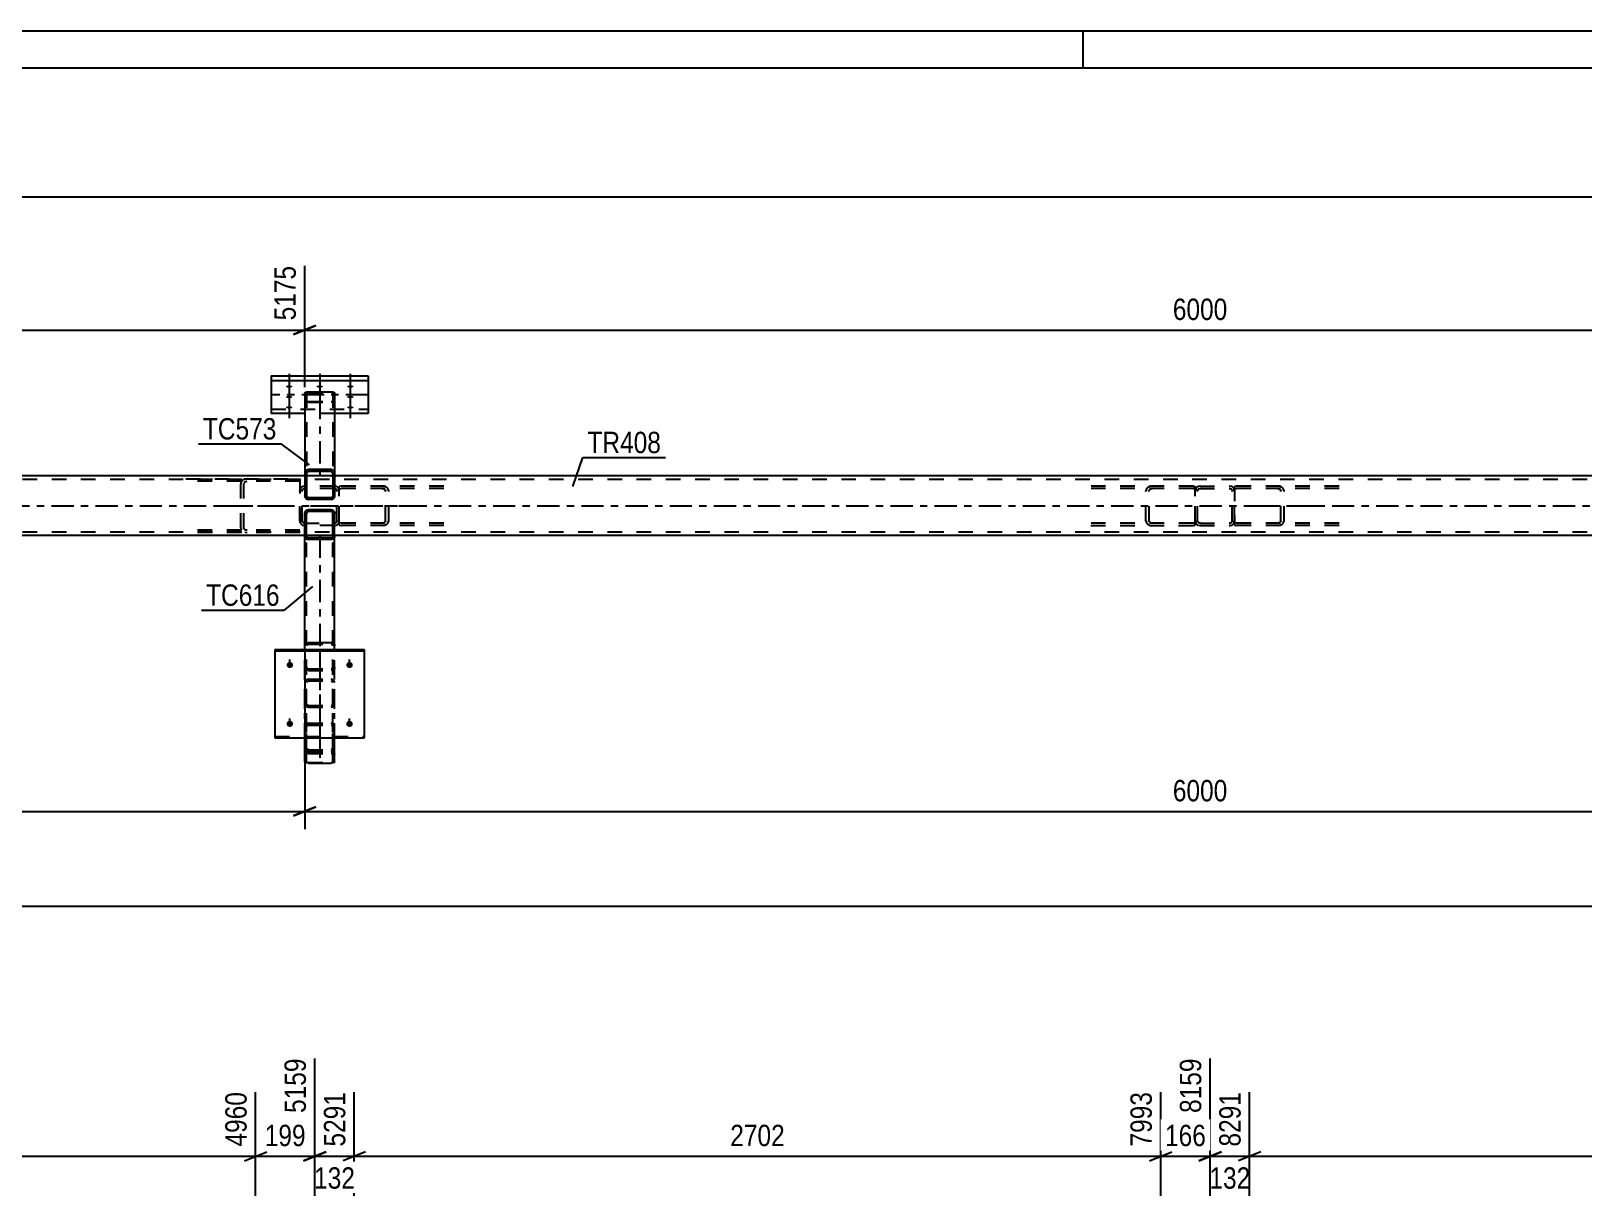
# Model space of a CAD drawing. Header units: millimetres. Extents: x 0 to 1189, y 0 to 841.
# Drawn here: x 208 to 416, y 686 to 841 of the extents above; entities that cross this region are included whole.
import ezdxf

# ---------------------------------------------------------------- set-up
doc = ezdxf.new("R2010")
doc.units = ezdxf.units.MM
doc.linetypes.add('DXK_LINE_DOT2', pattern=[3.9198, 1.9599, -1.9599])
doc.linetypes.add('DXK_LINE_DOT3', pattern=[5.9187, 2.979, -0.9799, 0.9799, -0.9799])
doc.styles.add('Arial Narrow', font='ARIALN.TTF', dxfattribs={"height": 0.2})

# ---------------------------------------------------------------- blocks, each defined once
blk = doc.blocks.new('Unknown-814467843-1163')
at = {"color": 5, "linetype": 'Continuous'}
for p, q in [((1189, 841), (0, 841)), ((349, 836), (349, 841)), ((1184, 836), (5, 836))]:
    blk.add_line(p, q, dxfattribs=at)
blk = doc.blocks.new('Part-814467843-4143 - 4141')
at = {"color": 2, "linetype": 'Continuous'}
for p, q in [((244.73, 776.52), (244.69, 776.33)), ((244.69, 773.29), (244.69, 776.33)), ((244.83, 776.67), (244.73, 776.52)), ((244.99, 776.78), (244.83, 776.67)), ((244.95, 776.42), (244.93, 776.33)), ((244.93, 773.29), (244.93, 776.33)), ((245, 776.5), (244.95, 776.42)), ((245.17, 776.81), (244.99, 776.78)), ((245.08, 776.55), (245, 776.5)), ((245.17, 776.57), (245.08, 776.55)), ((248.21, 776.81), (245.17, 776.81)), ((248.21, 776.57), (245.17, 776.57)), ((248.4, 776.78), (248.21, 776.81)), ((248.31, 776.55), (248.21, 776.57)), ((248.38, 776.5), (248.31, 776.55)), ((248.44, 776.42), (248.38, 776.5)), ((248.55, 776.67), (248.4, 776.78)), ((248.45, 776.33), (248.44, 776.42)), ((248.45, 773.29), (248.45, 776.33)), ((248.66, 776.52), (248.55, 776.67)), ((248.69, 776.33), (248.66, 776.52)), ((248.69, 773.29), (248.69, 776.33)), ((244.73, 773.11), (244.69, 773.29)), ((244.83, 772.95), (244.73, 773.11)), ((244.99, 772.85), (244.83, 772.95)), ((244.93, 773.29), (244.95, 773.2)), ((244.95, 773.2), (245, 773.12)), ((245.17, 772.81), (244.99, 772.85)), ((245, 773.12), (245.08, 773.07)), ((245.08, 773.07), (245.17, 773.05)), ((248.21, 773.05), (245.17, 773.05)), ((248.21, 772.81), (245.17, 772.81)), ((248.21, 773.05), (248.31, 773.07)), ((248.4, 772.85), (248.21, 772.81)), ((248.31, 773.07), (248.38, 773.12)), ((248.38, 773.12), (248.44, 773.2)), ((248.55, 772.95), (248.4, 772.85)), ((248.44, 773.2), (248.45, 773.29)), ((248.66, 773.11), (248.55, 772.95)), ((248.69, 773.29), (248.66, 773.11))]:
    blk.add_line(p, q, dxfattribs=at)
at = {"color": 7, "linetype": 'DXK_LINE_DOT2'}
for p, q in [((244.69, 776.33), (244.73, 776.52)), ((244.99, 776.78), (245.17, 776.81)), ((248.21, 776.81), (248.4, 776.78)), ((248.66, 776.52), (248.69, 776.33)), ((244.93, 773.35), (244.69, 773.35)), ((248.69, 773.35), (248.45, 773.35))]:
    blk.add_line(p, q, dxfattribs=at)
for centre, start, end in [((245.17, 776.33), 112.5, 157.5), ((248.21, 776.33), 22.5, 67.5)]:
    blk.add_arc(centre, 0.48, start, end, dxfattribs=at)
blk = doc.blocks.new('Part-814467843-4144 - 4141')
at = {"color": 2, "linetype": 'Continuous'}
for p, q in [((244.99, 782.17), (244.83, 782.06)), ((245.17, 782.2), (244.99, 782.17)), ((248.21, 782.2), (245.17, 782.2)), ((248.4, 782.17), (248.21, 782.2)), ((248.55, 782.06), (248.4, 782.17)), ((244.73, 781.91), (244.69, 781.72)), ((244.69, 781.72), (244.69, 778.68)), ((244.83, 782.06), (244.73, 781.91)), ((244.93, 781.72), (244.95, 781.82)), ((244.93, 781.72), (244.93, 778.68)), ((244.95, 781.82), (245, 781.89)), ((245, 781.89), (245.08, 781.95)), ((245.08, 781.95), (245.17, 781.96)), ((248.21, 781.96), (245.17, 781.96)), ((248.21, 781.96), (248.3, 781.95)), ((248.3, 781.95), (248.38, 781.89)), ((248.43, 781.82), (248.38, 781.89)), ((248.45, 781.72), (248.43, 781.82)), ((248.45, 781.72), (248.45, 778.68)), ((248.55, 782.06), (248.66, 781.91)), ((248.66, 781.91), (248.69, 781.72)), ((248.69, 781.72), (248.69, 778.68)), ((244.69, 778.68), (244.73, 778.5)), ((244.73, 778.5), (244.83, 778.34)), ((244.83, 778.34), (244.99, 778.24)), ((244.93, 778.68), (244.95, 778.59)), ((244.95, 778.59), (245, 778.51)), ((244.99, 778.24), (245.17, 778.2)), ((245.08, 778.46), (245, 778.51)), ((245.17, 778.44), (245.08, 778.46)), ((248.21, 778.44), (245.17, 778.44)), ((248.21, 778.2), (245.17, 778.2)), ((248.3, 778.46), (248.21, 778.44)), ((248.21, 778.2), (248.4, 778.24)), ((248.38, 778.51), (248.3, 778.46)), ((248.43, 778.59), (248.38, 778.51)), ((248.4, 778.24), (248.55, 778.34)), ((248.45, 778.68), (248.43, 778.59)), ((248.55, 778.34), (248.66, 778.5)), ((248.66, 778.5), (248.69, 778.68))]:
    blk.add_line(p, q, dxfattribs=at)
at = {"color": 7, "linetype": 'DXK_LINE_DOT2'}
for p, q in [((244.93, 781.35), (244.69, 781.35)), ((244.69, 781.35), (244.93, 781.35)), ((248.69, 781.35), (248.45, 781.35)), ((248.45, 781.35), (248.69, 781.35)), ((244.73, 778.5), (244.69, 778.68)), ((245.17, 778.2), (244.99, 778.24)), ((248.4, 778.24), (248.21, 778.2)), ((248.69, 778.68), (248.66, 778.5))]:
    blk.add_line(p, q, dxfattribs=at)
for centre, start, end in [((245.17, 778.68), 202.5, 247.5), ((248.21, 778.68), 292.5, 337.5)]:
    blk.add_arc(centre, 0.48, start, end, dxfattribs=at)
blk = doc.blocks.new('Part-814467843-4311 - 4141')
at = {"color": 7, "linetype": 'DXK_LINE_DOT2'}
for p, q in [((363.79, 779.99), (350.06, 779.99)), ((363.79, 779.67), (350.06, 779.67)), ((357.49, 779.59), (357.42, 779.35)), ((357.42, 775.35), (357.42, 779.35)), ((357.86, 779.35), (357.89, 779.47)), ((357.86, 775.35), (357.86, 779.35)), ((358.3, 779.99), (357.96, 779.94)), ((358.13, 779.64), (358.3, 779.67)), ((363.79, 779.99), (364.04, 779.95)), ((363.79, 779.67), (363.96, 779.64)), ((363.96, 779.64), (364.04, 779.6)), ((364.04, 774.74), (364.04, 779.95)), ((363.79, 775.03), (350.06, 775.03)), ((350.06, 774.71), (363.79, 774.71)), ((357.42, 775.35), (357.49, 775.1)), ((357.89, 775.22), (357.86, 775.35)), ((357.96, 774.76), (358.3, 774.71)), ((358.3, 775.03), (358.13, 775.05)), ((363.96, 775.05), (363.79, 775.03)), ((363.79, 774.71), (364.04, 774.74)), ((364.04, 775.09), (363.96, 775.05))]:
    blk.add_line(p, q, dxfattribs=at)
at = {"color": 7, "linetype": 'DXK_LINE_DOT3'}
blk.add_line((352.8, 777.35), (361.04, 777.35), dxfattribs=at)
at = {"color": 7, "linetype": 'DXK_LINE_DOT2'}
for centre, radius, start, end in [((358.16, 779.16), 0.802, 104.5547, 147.5896), ((358.23, 779.25), 0.401, 104.5547, 147.5896), ((358.16, 775.53), 0.802, 212.4104, 255.4453), ((358.23, 775.44), 0.401, 212.4104, 255.4453)]:
    blk.add_arc(centre, radius, start, end, dxfattribs=at)
blk = doc.blocks.new('Part-814467843-4189 - 4141')
at = {"color": 2, "linetype": 'Continuous'}
for p, q in [((244.69, 792.46), (244.73, 792.52)), ((244.73, 792.52), (244.83, 792.58)), ((244.83, 792.58), (244.99, 792.61)), ((244.99, 792.61), (245.17, 792.62)), ((245.17, 792.62), (248.21, 792.62)), ((248.21, 792.62), (248.4, 792.61)), ((248.4, 792.61), (248.55, 792.58)), ((248.55, 792.58), (248.66, 792.52)), ((248.66, 792.52), (248.69, 792.46)), ((244.69, 792.46), (244.69, 781.73)), ((248.69, 792.46), (248.69, 781.35)), ((248.21, 781.35), (244.93, 781.35)), ((248.45, 781.35), (248.21, 781.35)), ((248.69, 781.35), (248.69, 781.35))]:
    blk.add_line(p, q, dxfattribs=at)
at = {"color": 7, "linetype": 'DXK_LINE_DOT2'}
for p, q in [((245, 792.52), (244.95, 792.49)), ((245.08, 792.53), (245, 792.52)), ((245.17, 792.54), (245.08, 792.53)), ((245.17, 792.54), (248.21, 792.54)), ((248.31, 792.53), (248.21, 792.54)), ((248.38, 792.52), (248.31, 792.53)), ((248.44, 792.49), (248.38, 792.52)), ((244.73, 791.36), (244.69, 791.42)), ((244.83, 791.3), (244.73, 791.36)), ((244.99, 791.27), (244.83, 791.3)), ((244.95, 792.49), (244.93, 792.46)), ((244.93, 792.46), (244.93, 781.35)), ((244.93, 791.42), (244.95, 791.39)), ((244.95, 791.39), (245, 791.36)), ((245.17, 791.26), (244.99, 791.27)), ((245, 791.36), (245.08, 791.34)), ((245.08, 791.34), (245.17, 791.34)), ((245.17, 791.34), (248.21, 791.34)), ((245.17, 791.26), (248.21, 791.26)), ((248.21, 791.34), (248.31, 791.34)), ((248.4, 791.27), (248.21, 791.26)), ((248.31, 791.34), (248.38, 791.36)), ((248.38, 791.36), (248.44, 791.39)), ((248.55, 791.3), (248.4, 791.27)), ((248.45, 792.46), (248.44, 792.49)), ((248.44, 791.39), (248.45, 791.42)), ((248.45, 792.46), (248.45, 781.35)), ((248.66, 791.36), (248.55, 791.3)), ((248.69, 791.42), (248.66, 791.36)), ((244.69, 781.73), (244.69, 781.35)), ((244.93, 781.35), (244.69, 781.35)), ((248.21, 781.35), (248.4, 781.35)), ((248.44, 781.35), (248.45, 781.35)), ((248.69, 781.35), (248.45, 781.35)), ((248.69, 781.35), (248.69, 781.35))]:
    blk.add_line(p, q, dxfattribs=at)
at = {"color": 7, "linetype": 'DXK_LINE_DOT3'}
blk.add_line((246.69, 791.94), (246.69, 781.35), dxfattribs=at)
blk = doc.blocks.new('Part-814467843-4190 - 4141')
at = {"color": 2, "linetype": 'Continuous'}
for p, q in [((240.19, 794.76), (253.19, 794.76)), ((240.19, 794.76), (240.19, 789.72)), ((253.19, 794.76), (253.19, 789.72)), ((240.19, 794.16), (253.19, 794.16)), ((244.69, 789.72), (240.19, 789.72)), ((253.19, 789.72), (248.69, 789.72))]:
    blk.add_line(p, q, dxfattribs=at)
at = {"color": 7, "linetype": 'DXK_LINE_DOT3'}
blk.add_line((253.19, 792.24), (240.19, 792.24), dxfattribs=at)
at = {"color": 7, "linetype": 'DXK_LINE_DOT2'}
for p, q in [((240.19, 790.32), (253.19, 790.32)), ((248.69, 789.72), (244.69, 789.72))]:
    blk.add_line(p, q, dxfattribs=at)
blk = doc.blocks.new('Part-814467843-4191 - 4141')
at = {"color": 7, "linetype": 'DXK_LINE_DOT2'}
for p, q in [((249.58, 779.99), (249.32, 779.95)), ((249.32, 774.74), (249.32, 779.95)), ((249.32, 779.6), (249.41, 779.64)), ((249.41, 779.64), (249.58, 779.67)), ((263.31, 779.99), (249.58, 779.99)), ((263.31, 779.67), (249.58, 779.67)), ((255.41, 779.94), (255.07, 779.99)), ((255.07, 779.67), (255.24, 779.64)), ((255.48, 779.47), (255.51, 779.35)), ((255.51, 775.35), (255.51, 779.35)), ((255.95, 779.35), (255.88, 779.59)), ((255.95, 775.35), (255.95, 779.35)), ((249.41, 775.05), (249.32, 775.09)), ((249.32, 774.74), (249.58, 774.71)), ((249.58, 775.03), (249.41, 775.05)), ((263.31, 775.03), (249.58, 775.03)), ((263.31, 774.71), (249.58, 774.71)), ((255.24, 775.05), (255.07, 775.03)), ((255.07, 774.71), (255.41, 774.76)), ((255.51, 775.35), (255.48, 775.22)), ((255.88, 775.1), (255.95, 775.35))]:
    blk.add_line(p, q, dxfattribs=at)
at = {"color": 7, "linetype": 'DXK_LINE_DOT3'}
blk.add_line((245.48, 777.35), (260.57, 777.35), dxfattribs=at)
at = {"color": 7, "linetype": 'DXK_LINE_DOT2'}
for centre, radius, start, end in [((255.14, 779.25), 0.401, 32.4104, 75.4453), ((255.21, 779.16), 0.802, 32.4104, 75.4453), ((255.14, 775.44), 0.401, 284.5547, 327.5896), ((255.21, 775.53), 0.802, 284.5547, 327.5896)]:
    blk.add_arc(centre, radius, start, end, dxfattribs=at)
blk = doc.blocks.new('Bolt-814467843-4362 - 4141')
at = {"linetype": 'Continuous'}
for points in [[(250.69, 756.42), (250.79, 756.41), (250.87, 756.38), (250.95, 756.34), (251.02, 756.28), (251.08, 756.21), (251.11, 756.13), (251.13, 756.05), (251.13, 755.96), (251.11, 755.88), (251.08, 755.8), (251.02, 755.73), (250.95, 755.67), (250.87, 755.63), (250.79, 755.6), (250.69, 755.59), (250.6, 755.6), (250.52, 755.63), (250.44, 755.67), (250.37, 755.73), (250.31, 755.8), (250.28, 755.88), (250.26, 755.96), (250.26, 756.05), (250.28, 756.13), (250.31, 756.21), (250.37, 756.28), (250.44, 756.34), (250.52, 756.38), (250.6, 756.41)], [(250.69, 748.53), (250.79, 748.52), (250.87, 748.49), (250.95, 748.45), (251.02, 748.39), (251.08, 748.32), (251.11, 748.24), (251.13, 748.16), (251.13, 748.07), (251.11, 747.99), (251.08, 747.91), (251.02, 747.84), (250.95, 747.78), (250.87, 747.74), (250.79, 747.71), (250.69, 747.7), (250.6, 747.71), (250.52, 747.74), (250.44, 747.78), (250.37, 747.84), (250.31, 747.91), (250.28, 747.99), (250.26, 748.07), (250.26, 748.16), (250.28, 748.24), (250.31, 748.32), (250.37, 748.39), (250.44, 748.45), (250.52, 748.49), (250.6, 748.52)]]:
    blk.add_hatch(color=1, dxfattribs=at).paths.add_polyline_path(points)
at = {"color": 1, "linetype": 'Continuous'}
for p, q in [((250.69, 755.66), (250.69, 756.73)), ((250.69, 747.77), (250.69, 748.84))]:
    blk.add_line(p, q, dxfattribs=at)
blk = doc.blocks.new('Bolt-814467843-4256 - 4141')
at = {"linetype": 'Continuous'}
for points in [[(242.59, 793.49), (242.69, 793.49), (242.77, 793.48), (242.85, 793.46), (242.92, 793.44), (242.97, 793.42), (243.01, 793.39), (243.03, 793.36), (243.03, 793.33), (243.01, 793.29), (242.97, 793.27), (242.92, 793.24), (242.85, 793.22), (242.77, 793.2), (242.69, 793.19), (242.59, 793.19), (242.5, 793.19), (242.41, 793.2), (242.34, 793.22), (242.27, 793.24), (242.21, 793.27), (242.18, 793.29), (242.16, 793.33), (242.16, 793.36), (242.18, 793.39), (242.21, 793.42), (242.27, 793.44), (242.34, 793.46), (242.41, 793.48), (242.5, 793.49)], [(246.69, 793.49), (246.79, 793.49), (246.87, 793.48), (246.95, 793.46), (247.02, 793.44), (247.07, 793.42), (247.11, 793.39), (247.13, 793.36), (247.13, 793.33), (247.11, 793.29), (247.07, 793.27), (247.02, 793.24), (246.95, 793.22), (246.87, 793.2), (246.79, 793.19), (246.69, 793.19), (246.6, 793.19), (246.51, 793.2), (246.44, 793.22), (246.37, 793.24), (246.31, 793.27), (246.28, 793.29), (246.26, 793.33), (246.26, 793.36), (246.28, 793.39), (246.31, 793.42), (246.37, 793.44), (246.44, 793.46), (246.51, 793.48), (246.6, 793.49)], [(250.79, 793.49), (250.89, 793.49), (250.97, 793.48), (251.05, 793.46), (251.12, 793.44), (251.17, 793.42), (251.21, 793.39), (251.23, 793.36), (251.23, 793.33), (251.21, 793.29), (251.17, 793.27), (251.12, 793.24), (251.05, 793.22), (250.97, 793.2), (250.89, 793.19), (250.79, 793.19), (250.7, 793.19), (250.61, 793.2), (250.54, 793.22), (250.47, 793.24), (250.41, 793.27), (250.38, 793.29), (250.36, 793.33), (250.36, 793.36), (250.38, 793.39), (250.41, 793.42), (250.47, 793.44), (250.54, 793.46), (250.61, 793.48), (250.7, 793.49)], [(242.59, 792.09), (242.69, 792.09), (242.77, 792.08), (242.85, 792.06), (242.92, 792.04), (242.97, 792.01), (243.01, 791.99), (243.03, 791.95), (243.03, 791.92), (243.01, 791.89), (242.97, 791.86), (242.92, 791.84), (242.85, 791.82), (242.77, 791.8), (242.69, 791.79), (242.59, 791.79), (242.5, 791.79), (242.41, 791.8), (242.34, 791.82), (242.27, 791.84), (242.21, 791.86), (242.18, 791.89), (242.16, 791.92), (242.16, 791.95), (242.18, 791.99), (242.21, 792.01), (242.27, 792.04), (242.34, 792.06), (242.41, 792.08), (242.5, 792.09)], [(242.59, 790.69), (242.69, 790.68), (242.77, 790.67), (242.85, 790.66), (242.92, 790.64), (242.97, 790.61), (243.01, 790.58), (243.03, 790.55), (243.03, 790.52), (243.01, 790.49), (242.97, 790.46), (242.92, 790.44), (242.85, 790.42), (242.77, 790.4), (242.69, 790.39), (242.59, 790.39), (242.5, 790.39), (242.41, 790.4), (242.34, 790.42), (242.27, 790.44), (242.21, 790.46), (242.18, 790.49), (242.16, 790.52), (242.16, 790.55), (242.18, 790.58), (242.21, 790.61), (242.27, 790.64), (242.34, 790.66), (242.41, 790.67), (242.5, 790.68)], [(250.79, 792.09), (250.89, 792.09), (250.97, 792.08), (251.05, 792.06), (251.12, 792.04), (251.17, 792.01), (251.21, 791.99), (251.23, 791.95), (251.23, 791.92), (251.21, 791.89), (251.17, 791.86), (251.12, 791.84), (251.05, 791.82), (250.97, 791.8), (250.89, 791.79), (250.79, 791.79), (250.7, 791.79), (250.61, 791.8), (250.54, 791.82), (250.47, 791.84), (250.41, 791.86), (250.38, 791.89), (250.36, 791.92), (250.36, 791.95), (250.38, 791.99), (250.41, 792.01), (250.47, 792.04), (250.54, 792.06), (250.61, 792.08), (250.7, 792.09)], [(250.79, 790.69), (250.89, 790.68), (250.97, 790.67), (251.05, 790.66), (251.12, 790.64), (251.17, 790.61), (251.21, 790.58), (251.23, 790.55), (251.23, 790.52), (251.21, 790.49), (251.17, 790.46), (251.12, 790.44), (251.05, 790.42), (250.97, 790.4), (250.89, 790.39), (250.79, 790.39), (250.7, 790.39), (250.61, 790.4), (250.54, 790.42), (250.47, 790.44), (250.41, 790.46), (250.38, 790.49), (250.36, 790.52), (250.36, 790.55), (250.38, 790.58), (250.41, 790.61), (250.47, 790.64), (250.54, 790.66), (250.61, 790.67), (250.7, 790.68)]]:
    blk.add_hatch(color=1, dxfattribs=at).paths.add_polyline_path(points)
at = {"color": 1, "linetype": 'Continuous'}
for p, q in [((242.59, 795.03), (242.59, 791.91)), ((246.69, 795.03), (246.69, 791.91)), ((250.79, 795.03), (250.79, 791.91)), ((242.59, 793.63), (242.59, 790.51)), ((250.79, 793.63), (250.79, 790.51)), ((242.59, 792.23), (242.59, 789.11)), ((250.79, 792.23), (250.79, 789.11))]:
    blk.add_line(p, q, dxfattribs=at)
at = {"color": 1, "linetype": 'DXK_LINE_DOT2'}
blk.add_line((246.69, 792.23), (246.69, 789.11), dxfattribs=at)
blk = doc.blocks.new('Part-814467843-4304 - 4141')
at = {"color": 7, "linetype": 'DXK_LINE_DOT2'}
for p, q in [((244.93, 773.35), (244.69, 773.35)), ((244.69, 773.29), (244.69, 773.35)), ((244.93, 743.02), (244.93, 773.35)), ((244.93, 773.35), (244.93, 773.35)), ((244.93, 773.35), (244.93, 773.35)), ((248.38, 773.35), (248.4, 773.35)), ((248.69, 773.35), (248.4, 773.35)), ((248.4, 773.35), (248.44, 773.35)), ((248.44, 773.35), (248.45, 773.35)), ((248.45, 743.02), (248.45, 773.35)), ((248.69, 773.29), (248.69, 773.35)), ((244.69, 746.23), (244.69, 758.57)), ((248.69, 746.23), (248.69, 758.57)), ((244.69, 744.06), (244.73, 744.13)), ((244.73, 744.13), (244.83, 744.18)), ((244.83, 744.18), (244.99, 744.22)), ((244.95, 744.1), (244.93, 744.06)), ((244.93, 743.02), (244.95, 742.99)), ((245, 744.12), (244.95, 744.1)), ((244.95, 742.99), (245, 742.97)), ((244.99, 744.22), (245.17, 744.23)), ((245.08, 744.14), (245, 744.12)), ((245, 742.97), (245.08, 742.95)), ((245.17, 744.15), (245.08, 744.14)), ((245.08, 742.95), (245.17, 742.94)), ((245.17, 744.23), (248.21, 744.23)), ((245.17, 744.15), (248.21, 744.15)), ((245.17, 742.94), (248.21, 742.94)), ((248.21, 744.23), (248.4, 744.22)), ((248.31, 744.14), (248.21, 744.15)), ((248.21, 742.94), (248.31, 742.95)), ((248.38, 744.12), (248.31, 744.14)), ((248.31, 742.95), (248.38, 742.97)), ((248.38, 744.12), (248.4, 744.11)), ((248.38, 742.97), (248.44, 742.99)), ((248.4, 744.22), (248.55, 744.18)), ((248.4, 744.11), (248.44, 744.1)), ((248.45, 744.06), (248.44, 744.1)), ((248.44, 742.99), (248.45, 743.02)), ((248.55, 744.18), (248.66, 744.13)), ((248.66, 744.13), (248.69, 744.06))]:
    blk.add_line(p, q, dxfattribs=at)
at = {"color": 2, "linetype": 'Continuous'}
for p, q in [((244.69, 758.57), (244.69, 773.29)), ((248.45, 773.35), (244.93, 773.35)), ((248.69, 758.57), (248.69, 773.29)), ((244.69, 743.02), (244.69, 746.23)), ((248.69, 743.02), (248.69, 746.23)), ((244.73, 742.96), (244.69, 743.02)), ((244.83, 742.91), (244.73, 742.96)), ((244.99, 742.87), (244.83, 742.91)), ((245.17, 742.86), (244.99, 742.87)), ((245.17, 742.86), (248.21, 742.86)), ((248.4, 742.87), (248.21, 742.86)), ((248.55, 742.91), (248.4, 742.87)), ((248.66, 742.96), (248.55, 742.91)), ((248.69, 743.02), (248.66, 742.96))]:
    blk.add_line(p, q, dxfattribs=at)
at = {"color": 7, "linetype": 'DXK_LINE_DOT3'}
blk.add_line((246.69, 773.35), (246.69, 743.54), dxfattribs=at)
blk = doc.blocks.new('Part-814467843-4313 - 4141')
at = {"color": 7, "linetype": 'DXK_LINE_DOT2'}
for p, q in [((228.74, 780.95), (244.04, 780.95)), ((244.04, 780.63), (228.74, 780.63)), ((236.12, 780.39), (236.1, 780.31)), ((236.1, 774.39), (236.1, 780.31)), ((236.17, 780.55), (236.12, 780.39)), ((236.54, 780.31), (236.56, 780.39)), ((236.54, 774.39), (236.54, 780.31)), ((236.56, 780.39), (236.57, 780.43)), ((236.98, 780.95), (236.64, 780.9)), ((236.81, 780.6), (236.98, 780.63)), ((244.04, 780.95), (244.04, 773.75)), ((244.04, 774.07), (228.74, 774.07)), ((236.1, 774.39), (236.17, 774.14)), ((236.57, 774.26), (236.54, 774.39)), ((236.64, 773.8), (236.98, 773.75)), ((236.98, 774.07), (236.81, 774.09)), ((244.04, 773.75), (228.74, 773.75))]:
    blk.add_line(p, q, dxfattribs=at)
at = {"color": 7, "linetype": 'DXK_LINE_DOT3'}
blk.add_line((232.8, 777.35), (241.04, 777.35), dxfattribs=at)
at = {"color": 7, "linetype": 'DXK_LINE_DOT2'}
for centre, radius, start, end in [((236.84, 780.12), 0.802, 104.5547, 147.5895), ((236.91, 780.21), 0.401, 104.5547, 147.5895), ((236.91, 774.48), 0.401, 212.4105, 255.4453)]:
    blk.add_arc(centre, radius, start, end, dxfattribs=at)
blk = doc.blocks.new('Part-814467843-4329 - 4141')
at = {"color": 7, "linetype": 'DXK_LINE_DOT2'}
for p, q in [((369.58, 779.99), (369.32, 779.95)), ((369.32, 779.95), (369.32, 774.74)), ((369.32, 779.6), (369.41, 779.64)), ((369.41, 779.64), (369.58, 779.67)), ((383.31, 779.99), (369.58, 779.99)), ((383.31, 779.67), (369.58, 779.67)), ((375.41, 779.94), (375.07, 779.99)), ((375.07, 779.67), (375.24, 779.64)), ((375.48, 779.47), (375.51, 779.35)), ((375.51, 775.35), (375.51, 779.35)), ((375.95, 779.35), (375.88, 779.59)), ((375.95, 775.35), (375.95, 779.35)), ((369.41, 775.05), (369.32, 775.09)), ((369.32, 774.74), (369.58, 774.71)), ((369.58, 775.03), (369.41, 775.05)), ((383.31, 775.03), (369.58, 775.03)), ((383.31, 774.71), (369.58, 774.71)), ((375.24, 775.05), (375.07, 775.03)), ((375.07, 774.71), (375.41, 774.76)), ((375.51, 775.35), (375.48, 775.22)), ((375.88, 775.1), (375.95, 775.35))]:
    blk.add_line(p, q, dxfattribs=at)
at = {"color": 7, "linetype": 'DXK_LINE_DOT3'}
blk.add_line((372.33, 777.35), (380.57, 777.35), dxfattribs=at)
at = {"color": 7, "linetype": 'DXK_LINE_DOT2'}
for centre, radius, start, end in [((375.14, 779.25), 0.401, 32.4104, 75.4453), ((375.21, 779.16), 0.802, 32.4104, 75.4453), ((375.14, 775.44), 0.401, 284.5547, 327.5896), ((375.21, 775.53), 0.802, 284.5547, 327.5896)]:
    blk.add_arc(centre, radius, start, end, dxfattribs=at)
blk = doc.blocks.new('Part-814467843-4334 - 4141')
at = {"color": 2, "linetype": 'Continuous'}
for p, q in [((252.69, 758.05), (240.69, 758.05)), ((240.69, 758.05), (240.69, 746.23)), ((240.69, 757.89), (252.69, 757.89)), ((252.69, 746.23), (252.69, 758.05)), ((240.69, 746.23), (252.69, 746.23))]:
    blk.add_line(p, q, dxfattribs=at)
at = {"color": 7, "linetype": 'DXK_LINE_DOT3'}
blk.add_line((246.69, 757.97), (246.69, 746.32), dxfattribs=at)
at = {"color": 7, "linetype": 'DXK_LINE_DOT2'}
blk.add_line((240.69, 746.4), (252.69, 746.4), dxfattribs=at)
blk = doc.blocks.new('Part-814467843-4340 - 4141')
at = {"color": 2, "linetype": 'Continuous'}
for p, q in [((244.69, 781.35), (116.04, 781.35)), ((484.69, 781.35), (248.69, 781.35)), ((244.69, 773.35), (116.04, 773.35)), ((484.69, 773.35), (248.69, 773.35))]:
    blk.add_line(p, q, dxfattribs=at)
at = {"color": 7, "linetype": 'DXK_LINE_DOT2'}
for p, q in [((1094.69, 780.87), (116.04, 780.87)), ((248.69, 781.35), (244.69, 781.35)), ((1094.69, 773.83), (116.04, 773.83)), ((248.69, 773.35), (244.69, 773.35))]:
    blk.add_line(p, q, dxfattribs=at)
at = {"color": 7, "linetype": 'DXK_LINE_DOT3'}
blk.add_line((116.04, 777.35), (1094.69, 777.35), dxfattribs=at)
blk = doc.blocks.new('Part-814467843-4341 - 4141')
at = {"color": 7, "linetype": 'DXK_LINE_DOT2'}
for p, q in [((364.09, 779.59), (364.04, 779.35)), ((364.04, 775.35), (364.04, 779.35)), ((364.36, 779.35), (364.39, 779.47)), ((364.36, 775.35), (364.36, 779.35)), ((364.68, 779.99), (364.44, 779.94)), ((364.56, 779.64), (364.68, 779.67)), ((364.68, 779.99), (368.68, 779.99)), ((364.68, 779.67), (368.68, 779.67)), ((368.93, 779.94), (368.68, 779.99)), ((368.68, 779.67), (368.81, 779.64)), ((368.98, 779.47), (369, 779.35)), ((369, 775.35), (369, 779.35)), ((369.32, 779.35), (369.28, 779.59)), ((369.32, 775.35), (369.32, 779.35)), ((364.04, 775.35), (364.09, 775.1)), ((364.39, 775.22), (364.36, 775.35)), ((364.44, 774.76), (364.68, 774.71)), ((364.68, 775.03), (364.56, 775.05)), ((364.68, 775.03), (368.68, 775.03)), ((364.68, 774.71), (368.68, 774.71)), ((368.81, 775.05), (368.68, 775.03)), ((368.68, 774.71), (368.93, 774.76)), ((369, 775.35), (368.98, 775.22)), ((369.28, 775.1), (369.32, 775.35))]:
    blk.add_line(p, q, dxfattribs=at)
at = {"color": 7, "linetype": 'DXK_LINE_DOT3'}
blk.add_line((366.68, 777.35), (366.68, 777.35), dxfattribs=at)
at = {"color": 7, "linetype": 'DXK_LINE_DOT2'}
for centre, radius, start, end in [((364.68, 779.35), 0.64, 112.5, 157.5), ((364.68, 779.35), 0.32, 112.5, 157.5), ((368.68, 779.35), 0.32, 22.5, 67.5), ((368.68, 779.35), 0.64, 22.5, 67.5), ((364.68, 775.35), 0.64, 202.5, 247.5), ((364.68, 775.35), 0.32, 202.5, 247.5), ((368.68, 775.35), 0.32, 292.5, 337.5), ((368.68, 775.35), 0.64, 292.5, 337.5)]:
    blk.add_arc(centre, radius, start, end, dxfattribs=at)
blk = doc.blocks.new('Part-814467843-4344 - 4141')
at = {"color": 7, "linetype": 'DXK_LINE_DOT2'}
for p, q in [((244.69, 744.87), (244.69, 749.54)), ((244.93, 744.87), (244.93, 749.54)), ((248.45, 744.87), (248.45, 749.54)), ((248.69, 744.87), (248.69, 749.54)), ((244.73, 747.91), (244.69, 747.74)), ((244.83, 748.06), (244.73, 747.91)), ((244.99, 748.15), (244.83, 748.06)), ((244.93, 747.74), (244.95, 747.82)), ((244.95, 747.82), (245, 747.9)), ((245.17, 748.19), (244.99, 748.15)), ((245, 747.9), (245.08, 747.95)), ((245.08, 747.95), (245.17, 747.96)), ((245.17, 748.19), (248.21, 748.19)), ((245.17, 747.96), (248.21, 747.96)), ((248.4, 748.15), (248.21, 748.19)), ((248.21, 747.96), (248.31, 747.95)), ((248.31, 747.95), (248.38, 747.9)), ((248.38, 747.9), (248.44, 747.82)), ((248.55, 748.06), (248.4, 748.15)), ((248.44, 747.82), (248.45, 747.74)), ((248.66, 747.91), (248.55, 748.06)), ((248.69, 747.74), (248.66, 747.91)), ((244.69, 744.87), (244.73, 744.69)), ((244.73, 744.69), (244.83, 744.55)), ((244.95, 744.78), (244.93, 744.87)), ((245, 744.71), (244.95, 744.78)), ((245.08, 744.66), (245, 744.71)), ((245.17, 744.64), (245.08, 744.66)), ((248.31, 744.66), (248.21, 744.64)), ((248.38, 744.71), (248.31, 744.66)), ((248.44, 744.78), (248.38, 744.71)), ((248.45, 744.87), (248.44, 744.78)), ((248.55, 744.55), (248.66, 744.69)), ((248.66, 744.69), (248.69, 744.87)), ((244.83, 744.55), (244.99, 744.45)), ((244.99, 744.45), (245.17, 744.41)), ((245.17, 744.64), (248.21, 744.64)), ((245.17, 744.41), (248.21, 744.41)), ((248.21, 744.41), (248.4, 744.45)), ((248.4, 744.45), (248.55, 744.55))]:
    blk.add_line(p, q, dxfattribs=at)
at = {"color": 7, "linetype": 'DXK_LINE_DOT3'}
blk.add_line((246.69, 747.97), (246.69, 743.8), dxfattribs=at)
blk = doc.blocks.new('Bolt-814467843-4353 - 4141')
at = {"linetype": 'Continuous'}
for points in [[(242.69, 756.42), (242.79, 756.41), (242.87, 756.38), (242.95, 756.34), (243.02, 756.28), (243.08, 756.21), (243.11, 756.13), (243.13, 756.05), (243.13, 755.96), (243.11, 755.88), (243.08, 755.8), (243.02, 755.73), (242.95, 755.67), (242.87, 755.63), (242.79, 755.6), (242.69, 755.59), (242.6, 755.6), (242.52, 755.63), (242.44, 755.67), (242.37, 755.73), (242.31, 755.8), (242.28, 755.88), (242.26, 755.96), (242.26, 756.05), (242.28, 756.13), (242.31, 756.21), (242.37, 756.28), (242.44, 756.34), (242.52, 756.38), (242.6, 756.41)], [(242.69, 748.53), (242.79, 748.52), (242.87, 748.49), (242.95, 748.45), (243.02, 748.39), (243.08, 748.32), (243.11, 748.24), (243.13, 748.16), (243.13, 748.07), (243.11, 747.99), (243.08, 747.91), (243.02, 747.84), (242.95, 747.78), (242.87, 747.74), (242.79, 747.71), (242.69, 747.7), (242.6, 747.71), (242.52, 747.74), (242.44, 747.78), (242.37, 747.84), (242.31, 747.91), (242.28, 747.99), (242.26, 748.07), (242.26, 748.16), (242.28, 748.24), (242.31, 748.32), (242.37, 748.39), (242.44, 748.45), (242.52, 748.49), (242.6, 748.52)]]:
    blk.add_hatch(color=1, dxfattribs=at).paths.add_polyline_path(points)
at = {"color": 1, "linetype": 'Continuous'}
for p, q in [((242.69, 755.66), (242.69, 756.73)), ((242.69, 747.77), (242.69, 748.84))]:
    blk.add_line(p, q, dxfattribs=at)
blk = doc.blocks.new('Part-814467843-4361 - 4141')
at = {"color": 7, "linetype": 'DXK_LINE_DOT2'}
for p, q in [((244.09, 779.59), (244.04, 779.35)), ((244.04, 775.35), (244.04, 779.35)), ((244.36, 779.35), (244.39, 779.47)), ((244.36, 775.35), (244.36, 779.35)), ((244.68, 779.99), (244.44, 779.94)), ((244.56, 779.64), (244.68, 779.67)), ((248.68, 779.99), (244.68, 779.99)), ((248.68, 779.67), (244.68, 779.67)), ((248.93, 779.94), (248.68, 779.99)), ((248.68, 779.67), (248.81, 779.64)), ((248.98, 779.47), (249, 779.35)), ((249, 775.35), (249, 779.35)), ((249.32, 779.35), (249.28, 779.59)), ((249.32, 775.35), (249.32, 779.35)), ((244.04, 775.35), (244.09, 775.1)), ((244.39, 775.22), (244.36, 775.35)), ((244.44, 774.76), (244.68, 774.71)), ((244.68, 775.03), (244.56, 775.05)), ((244.68, 775.03), (248.68, 775.03)), ((248.68, 774.71), (244.68, 774.71)), ((248.81, 775.05), (248.68, 775.03)), ((248.68, 774.71), (248.93, 774.76)), ((249, 775.35), (248.98, 775.22)), ((249.28, 775.1), (249.32, 775.35))]:
    blk.add_line(p, q, dxfattribs=at)
at = {"color": 7, "linetype": 'DXK_LINE_DOT3'}
blk.add_line((246.68, 777.35), (246.68, 777.35), dxfattribs=at)
at = {"color": 7, "linetype": 'DXK_LINE_DOT2'}
for centre, radius, start, end in [((244.68, 779.35), 0.64, 112.5, 157.5), ((244.68, 779.35), 0.32, 112.5, 157.5), ((248.68, 779.35), 0.32, 22.5, 67.5), ((248.68, 779.35), 0.64, 22.5, 67.5), ((244.68, 775.35), 0.64, 202.5, 247.5), ((244.68, 775.35), 0.32, 202.5, 247.5), ((248.68, 775.35), 0.32, 292.5, 337.5), ((248.68, 775.35), 0.64, 292.5, 337.5)]:
    blk.add_arc(centre, radius, start, end, dxfattribs=at)
blk = doc.blocks.new('Part-814467843-4373 - 4141')
at = {"color": 2, "linetype": 'Continuous'}
for p, q in [((244.69, 758.57), (244.73, 758.74)), ((244.69, 758.05), (244.69, 758.57)), ((244.73, 758.74), (244.83, 758.89)), ((244.83, 758.89), (244.99, 758.99)), ((244.99, 758.99), (245.17, 759.02)), ((245.17, 759.02), (248.21, 759.02)), ((248.21, 759.02), (248.4, 758.99)), ((248.4, 758.99), (248.55, 758.89)), ((248.55, 758.89), (248.66, 758.74)), ((248.66, 758.74), (248.69, 758.57)), ((248.69, 758.05), (248.69, 758.57))]:
    blk.add_line(p, q, dxfattribs=at)
at = {"color": 7, "linetype": 'DXK_LINE_DOT2'}
for p, q in [((244.69, 750.79), (244.69, 758.05)), ((244.95, 758.66), (244.93, 758.57)), ((244.93, 750.79), (244.93, 758.57)), ((245, 758.73), (244.95, 758.66)), ((245.08, 758.78), (245, 758.73)), ((245.17, 758.8), (245.08, 758.78)), ((245.17, 758.8), (248.21, 758.8)), ((248.31, 758.78), (248.21, 758.8)), ((248.38, 758.73), (248.31, 758.78)), ((248.44, 758.66), (248.38, 758.73)), ((248.45, 758.57), (248.44, 758.66)), ((248.45, 750.79), (248.45, 758.57)), ((248.69, 750.79), (248.69, 758.05)), ((244.73, 755.54), (244.69, 755.71)), ((244.83, 755.4), (244.73, 755.54)), ((244.99, 755.3), (244.83, 755.4)), ((244.93, 755.71), (244.95, 755.63)), ((244.95, 755.63), (245, 755.56)), ((245.17, 755.26), (244.99, 755.3)), ((245, 755.56), (245.08, 755.51)), ((245.08, 755.51), (245.17, 755.49)), ((245.17, 755.49), (248.21, 755.49)), ((245.17, 755.26), (248.21, 755.26)), ((248.21, 755.49), (248.31, 755.51)), ((248.4, 755.3), (248.21, 755.26)), ((248.31, 755.51), (248.38, 755.56)), ((248.38, 755.56), (248.44, 755.63)), ((248.55, 755.4), (248.4, 755.3)), ((248.44, 755.63), (248.45, 755.71)), ((248.66, 755.54), (248.55, 755.4)), ((248.69, 755.71), (248.66, 755.54)), ((244.73, 753.82), (244.69, 753.65)), ((244.83, 753.97), (244.73, 753.82)), ((244.99, 754.07), (244.83, 753.97)), ((244.93, 753.65), (244.95, 753.74)), ((244.95, 753.74), (245, 753.81)), ((245.17, 754.1), (244.99, 754.07)), ((245, 753.81), (245.08, 753.86)), ((245.08, 753.86), (245.17, 753.88)), ((245.17, 754.1), (248.21, 754.1)), ((245.17, 753.88), (248.21, 753.88)), ((248.4, 754.07), (248.21, 754.1)), ((248.21, 753.88), (248.31, 753.86)), ((248.31, 753.86), (248.38, 753.81)), ((248.38, 753.81), (248.44, 753.74)), ((248.55, 753.97), (248.4, 754.07)), ((248.44, 753.74), (248.45, 753.65)), ((248.66, 753.82), (248.55, 753.97)), ((248.69, 753.65), (248.66, 753.82)), ((244.69, 750.79), (244.73, 750.62)), ((244.73, 750.62), (244.83, 750.48)), ((244.83, 750.48), (244.99, 750.38)), ((244.95, 750.71), (244.93, 750.79)), ((245, 750.64), (244.95, 750.71)), ((244.99, 750.38), (245.17, 750.34)), ((245.08, 750.59), (245, 750.64)), ((245.17, 750.57), (245.08, 750.59)), ((245.17, 750.57), (248.21, 750.57)), ((245.17, 750.34), (248.21, 750.34)), ((248.31, 750.59), (248.21, 750.57)), ((248.21, 750.34), (248.4, 750.38)), ((248.38, 750.64), (248.31, 750.59)), ((248.44, 750.71), (248.38, 750.64)), ((248.4, 750.38), (248.55, 750.48)), ((248.45, 750.79), (248.44, 750.71)), ((248.55, 750.48), (248.66, 750.62)), ((248.66, 750.62), (248.69, 750.79))]:
    blk.add_line(p, q, dxfattribs=at)
blk = doc.blocks.new('StraightDimension-814467843-6443 - 4692')
at = {"color": 7, "linetype": 'Continuous'}
for p, q in [((251.32, 643.25), (251.32, 698.76)), ((359.42, 643.25), (359.42, 698.76)), ((252.82, 690.75), (249.82, 689.55)), ((357.92, 689.55), (360.92, 690.75)), ((251.32, 690.15), (359.42, 690.15))]:
    blk.add_line(p, q, dxfattribs=at)
at = {"color": 0, "linetype": 'Continuous'}
blk.add_wipeout([(358.82, 699.36), (354.62, 699.36), (354.62, 690.85), (358.82, 690.85)], dxfattribs=at)
at = {"color": 0}
blk.add_wipeout([(309.63, 690.9), (309.63, 695.1), (301.12, 695.1), (301.12, 690.9)], dxfattribs=at)
at = {"color": 3, "linetype": 'Continuous', "style": 'Arial Narrow'}
blk.add_text('7993', height=2.863, rotation=90.0002, dxfattribs=at).set_placement((358.22, 691.45))
at = {"color": 3, "style": 'Arial Narrow'}
blk.add_text('2702', height=2.863, dxfattribs=at).set_placement((301.72, 691.5))
blk = doc.blocks.new('StraightDimension-814467843-6421 - 4692')
at = {"color": 7, "linetype": 'Continuous'}
for p, q in [((366.04, 643.25), (366.04, 703.26)), ((371.32, 642.59), (371.32, 698.76)), ((364.54, 689.55), (367.54, 690.75)), ((372.82, 690.75), (369.82, 689.55)), ((366.04, 690.15), (371.32, 690.15))]:
    blk.add_line(p, q, dxfattribs=at)
at = {"color": 0, "linetype": 'Continuous'}
blk.add_wipeout([(370.72, 699.36), (366.52, 699.36), (366.52, 690.85), (370.72, 690.85)], dxfattribs=at)
at = {"color": 0}
blk.add_wipeout([(372.03, 685.2), (372.03, 689.4), (365.34, 689.4), (365.34, 685.2)], dxfattribs=at)
at = {"color": 3, "linetype": 'Continuous', "style": 'Arial Narrow'}
blk.add_text('8291', height=2.863, rotation=90.0002, dxfattribs=at).set_placement((370.12, 691.45))
at = {"color": 3, "style": 'Arial Narrow'}
blk.add_text('132', height=2.863, dxfattribs=at).set_placement((365.94, 685.8))
blk = doc.blocks.new('StraightDimension-814467843-6407 - 4692')
at = {"color": 7, "linetype": 'Continuous'}
for p, q in [((479.42, 643.25), (479.42, 700.59)), ((371.32, 642.59), (371.32, 698.76)), ((372.82, 690.75), (369.82, 689.55)), ((477.92, 689.55), (480.92, 690.75)), ((371.32, 690.15), (479.42, 690.15))]:
    blk.add_line(p, q, dxfattribs=at)
at = {"color": 0, "linetype": 'Continuous'}
blk.add_wipeout([(478.82, 701.19), (474.62, 701.19), (474.62, 690.85), (478.82, 690.85)], dxfattribs=at)
at = {"color": 0}
blk.add_wipeout([(429.63, 690.9), (429.63, 695.1), (421.12, 695.1), (421.12, 690.9)], dxfattribs=at)
at = {"color": 3, "linetype": 'Continuous', "style": 'Arial Narrow'}
blk.add_text('10993', height=2.863, rotation=90.0002, dxfattribs=at).set_placement((478.22, 691.45))
at = {"color": 3, "style": 'Arial Narrow'}
blk.add_text('2702', height=2.863, dxfattribs=at).set_placement((421.72, 691.5))
blk = doc.blocks.new('StraightDimension-814467843-6432 - 4692')
at = {"color": 7, "linetype": 'Continuous'}
for p, q in [((366.04, 643.25), (366.04, 703.26)), ((359.42, 643.25), (359.42, 698.76)), ((357.92, 689.55), (360.92, 690.75)), ((367.54, 690.75), (364.54, 689.55)), ((359.42, 690.15), (366.04, 690.15))]:
    blk.add_line(p, q, dxfattribs=at)
at = {"color": 0}
blk.add_wipeout([(366.07, 690.9), (366.07, 695.1), (359.39, 695.1), (359.39, 690.9)], dxfattribs=at)
at = {"color": 0, "linetype": 'Continuous'}
blk.add_wipeout([(365.44, 703.86), (361.24, 703.86), (361.24, 695.35), (365.44, 695.35)], dxfattribs=at)
at = {"color": 3, "linetype": 'Continuous', "style": 'Arial Narrow'}
blk.add_text('8159', height=2.863, rotation=90.0002, dxfattribs=at).set_placement((364.84, 695.95))
at = {"color": 3, "style": 'Arial Narrow'}
blk.add_text('166', height=2.863, dxfattribs=at).set_placement((359.99, 691.5))
blk = doc.blocks.new('StraightDimension-814467843-6454 - 4692')
at = {"color": 7, "linetype": 'Continuous'}
for p, q in [((246.04, 642.21), (246.04, 703.26)), ((251.32, 643.25), (251.32, 698.76)), ((244.54, 689.55), (247.54, 690.75)), ((252.82, 690.75), (249.82, 689.55)), ((246.04, 690.15), (251.32, 690.15))]:
    blk.add_line(p, q, dxfattribs=at)
at = {"color": 0, "linetype": 'Continuous'}
blk.add_wipeout([(250.72, 699.36), (246.52, 699.36), (246.52, 690.85), (250.72, 690.85)], dxfattribs=at)
at = {"color": 0}
blk.add_wipeout([(252.03, 685.2), (252.03, 689.4), (245.34, 689.4), (245.34, 685.2)], dxfattribs=at)
at = {"color": 3, "linetype": 'Continuous', "style": 'Arial Narrow'}
blk.add_text('5291', height=2.863, rotation=90.0002, dxfattribs=at).set_placement((250.12, 691.45))
at = {"color": 3, "style": 'Arial Narrow'}
blk.add_text('132', height=2.863, dxfattribs=at).set_placement((245.94, 685.8))
blk = doc.blocks.new('StraightDimension-814467843-6460 - 4692')
at = {"color": 7, "linetype": 'Continuous'}
for p, q in [((246.04, 642.21), (246.04, 703.26)), ((238.1, 643.25), (238.1, 698.76)), ((236.6, 689.55), (239.6, 690.75)), ((247.54, 690.75), (244.54, 689.55)), ((238.1, 690.15), (246.04, 690.15))]:
    blk.add_line(p, q, dxfattribs=at)
at = {"color": 0}
blk.add_wipeout([(245.41, 690.9), (245.41, 695.1), (238.73, 695.1), (238.73, 690.9)], dxfattribs=at)
at = {"color": 0, "linetype": 'Continuous'}
blk.add_wipeout([(245.44, 703.86), (241.24, 703.86), (241.24, 695.35), (245.44, 695.35)], dxfattribs=at)
at = {"color": 3, "linetype": 'Continuous', "style": 'Arial Narrow'}
blk.add_text('5159', height=2.863, rotation=90.0002, dxfattribs=at).set_placement((244.84, 695.95))
at = {"color": 3, "style": 'Arial Narrow'}
blk.add_text('199', height=2.863, dxfattribs=at).set_placement((239.33, 691.5))
blk = doc.blocks.new('StraightDimension-814467843-6469 - 4692')
at = {"color": 7, "linetype": 'Continuous'}
for p, q in [((131.32, 643.25), (131.32, 703.26)), ((238.1, 643.25), (238.1, 698.76)), ((132.82, 690.75), (129.82, 689.55)), ((236.6, 689.55), (239.6, 690.75)), ((131.32, 690.15), (238.1, 690.15))]:
    blk.add_line(p, q, dxfattribs=at)
at = {"color": 0, "linetype": 'Continuous'}
blk.add_wipeout([(237.5, 699.36), (233.3, 699.36), (233.3, 690.85), (237.5, 690.85)], dxfattribs=at)
at = {"color": 0}
blk.add_wipeout([(188.97, 690.9), (188.97, 695.1), (180.46, 695.1), (180.46, 690.9)], dxfattribs=at)
at = {"color": 3, "linetype": 'Continuous', "style": 'Arial Narrow'}
blk.add_text('4960', height=2.863, rotation=90.0002, dxfattribs=at).set_placement((236.9, 691.45))
at = {"color": 3, "style": 'Arial Narrow'}
blk.add_text('2669', height=2.863, dxfattribs=at).set_placement((181.06, 691.5))
blk = doc.blocks.new('StraightDimension-814467843-4460 - 4141')
at = {"color": 7, "linetype": 'Continuous'}
for p, q in [((244.69, 793.24), (244.69, 809.53)), ((103.14, 782.35), (103.14, 804.04)), ((104.64, 801.51), (101.64, 800.31)), ((103.14, 800.91), (244.69, 800.91)), ((243.19, 800.31), (246.19, 801.51))]:
    blk.add_line(p, q, dxfattribs=at)
at = {"color": 0, "linetype": 'Continuous'}
for points in [[(244.09, 810.13), (239.89, 810.13), (239.89, 801.61), (244.09, 801.61)], [(102.54, 804.64), (98.34, 804.64), (98.34, 801.61), (102.54, 801.61)]]:
    blk.add_wipeout(points, dxfattribs=at)
at = {"color": 0}
blk.add_wipeout([(178.18, 801.66), (178.18, 805.86), (169.66, 805.86), (169.66, 801.66)], dxfattribs=at)
at = {"color": 3, "linetype": 'Continuous', "style": 'Arial Narrow'}
for s, height, p in [('5175', 2.863, (243.49, 802.21)), ('0', 2.86, (101.94, 802.21))]:
    blk.add_text(s, height=height, rotation=90.0002, dxfattribs=at).set_placement(p)
at = {"color": 3, "style": 'Arial Narrow'}
blk.add_text('5175', height=2.863, dxfattribs=at).set_placement((170.26, 802.26))
blk = doc.blocks.new('StraightDimension-814467843-4377 - 4141')
at = {"color": 7, "linetype": 'Continuous'}
for p, q in [((103.14, 772.35), (103.14, 733.98)), ((244.69, 757.79), (244.69, 733.98)), ((104.64, 736.98), (101.64, 735.78)), ((103.14, 736.38), (244.69, 736.38)), ((243.19, 735.78), (246.19, 736.98))]:
    blk.add_line(p, q, dxfattribs=at)
at = {"color": 0}
blk.add_wipeout([(178.18, 737.13), (178.18, 741.33), (169.66, 741.33), (169.66, 737.13)], dxfattribs=at)
at = {"color": 3, "style": 'Arial Narrow'}
blk.add_text('5175', height=2.863, dxfattribs=at).set_placement((170.26, 737.73))
blk = doc.blocks.new('StraightDimension-814467843-4391 - 4141')
at = {"color": 7, "linetype": 'Continuous'}
for p, q in [((244.69, 757.79), (244.69, 733.98)), ((484.69, 757.43), (484.69, 733.98)), ((246.19, 736.98), (243.19, 735.78)), ((244.69, 736.38), (484.69, 736.38)), ((483.19, 735.78), (486.19, 736.98))]:
    blk.add_line(p, q, dxfattribs=at)
at = {"color": 0}
blk.add_wipeout([(368.95, 737.13), (368.95, 741.33), (360.44, 741.33), (360.44, 737.13)], dxfattribs=at)
at = {"color": 3, "style": 'Arial Narrow'}
blk.add_text('6000', height=2.863, dxfattribs=at).set_placement((361.04, 737.73))
blk = doc.blocks.new('StraightDimension-814467843-4446 - 4141')
at = {"color": 7, "linetype": 'Continuous'}
for p, q in [((484.69, 787.14), (484.69, 811.36)), ((244.69, 793.24), (244.69, 809.53)), ((246.19, 801.51), (243.19, 800.31)), ((244.69, 800.91), (484.69, 800.91)), ((483.19, 800.31), (486.19, 801.51))]:
    blk.add_line(p, q, dxfattribs=at)
at = {"color": 0, "linetype": 'Continuous'}
blk.add_wipeout([(484.09, 811.96), (479.89, 811.96), (479.89, 801.61), (484.09, 801.61)], dxfattribs=at)
at = {"color": 0}
blk.add_wipeout([(368.95, 801.66), (368.95, 805.86), (360.44, 805.86), (360.44, 801.66)], dxfattribs=at)
at = {"color": 3, "linetype": 'Continuous', "style": 'Arial Narrow'}
blk.add_text('11175', height=2.863, rotation=90.0002, dxfattribs=at).set_placement((483.49, 802.21))
at = {"color": 3, "style": 'Arial Narrow'}
blk.add_text('6000', height=2.863, dxfattribs=at).set_placement((361.04, 802.26))
blk = doc.blocks.new('StraightDimension-814467843-4550 - 4141')
at = {"color": 7, "linetype": 'Continuous'}
blk.add_line((103.14, 818.75), (1107.59, 818.75), dxfattribs=at)
blk = doc.blocks.new('StraightDimension-814467843-4606 - 4141')
at = {"color": 7, "linetype": 'Continuous'}
blk.add_line((102.14, 723.66), (1108.59, 723.66), dxfattribs=at)
blk = doc.blocks.new('Mark-814467843-4300 - 4141')
at = {"color": 0}
blk.add_wipeout([(241.33, 763.94), (241.33, 766.94), (231.47, 766.94), (231.47, 763.94)], dxfattribs=at)
blk.add_wipeout([(241.33, 763.94), (241.33, 766.94), (231.47, 766.94), (231.47, 763.94)], dxfattribs=at)
at = {"color": 30, "linetype": 'Continuous'}
for p in [(245.71, 766.51), (230.87, 763.34)]:
    blk.add_line(p, (241.93, 763.34), dxfattribs=at)
at = {"color": 3, "style": 'Arial Narrow'}
blk.add_text('TC616', height=2.863, dxfattribs=at).set_placement((231.47, 763.94))
blk = doc.blocks.new('Mark-814467843-4185 - 4141')
at = {"color": 0}
blk.add_wipeout([(240.91, 786.24), (240.91, 789.24), (231.04, 789.24), (231.04, 786.24)], dxfattribs=at)
blk.add_wipeout([(240.91, 786.24), (240.91, 789.24), (231.04, 789.24), (231.04, 786.24)], dxfattribs=at)
at = {"color": 30, "linetype": 'Continuous'}
for p in [(230.44, 785.64), (245.34, 782.83)]:
    blk.add_line(p, (241.51, 785.64), dxfattribs=at)
at = {"color": 3, "style": 'Arial Narrow'}
blk.add_text('TC573', height=2.863, dxfattribs=at).set_placement((231.04, 786.24))
blk = doc.blocks.new('Mark-814467843-4336 - 4141')
at = {"color": 0}
blk.add_wipeout([(292.44, 784.41), (292.44, 787.41), (282.58, 787.41), (282.58, 784.41)], dxfattribs=at)
blk.add_wipeout([(292.44, 784.41), (292.44, 787.41), (282.58, 787.41), (282.58, 784.41)], dxfattribs=at)
at = {"color": 30, "linetype": 'Continuous'}
for p, q in [((280.63, 779.93), (281.98, 783.81)), ((281.98, 783.81), (293.04, 783.81))]:
    blk.add_line(p, q, dxfattribs=at)
at = {"color": 3, "style": 'Arial Narrow'}
blk.add_text('TR408', height=2.863, dxfattribs=at).set_placement((282.58, 784.41))

msp = doc.modelspace()

# ---------------------------------------------------------------- block references
for name in ['Unknown-814467843-1163', 'Part-814467843-4190 - 4141', 'Bolt-814467843-4256 - 4141', 'Part-814467843-4189 - 4141', 'Part-814467843-4144 - 4141', 'Part-814467843-4340 - 4141', 'Part-814467843-4313 - 4141', 'Part-814467843-4361 - 4141', 'Part-814467843-4191 - 4141', 'Part-814467843-4311 - 4141', 'Part-814467843-4341 - 4141', 'Part-814467843-4329 - 4141', 'Part-814467843-4143 - 4141', 'Part-814467843-4304 - 4141', 'Part-814467843-4334 - 4141', 'Part-814467843-4373 - 4141', 'Bolt-814467843-4353 - 4141', 'Bolt-814467843-4362 - 4141', 'Part-814467843-4344 - 4141']:
    msp.add_blockref(name, (0, 0))

# ---------------------------------------------------------------- next in the draw order: block references
for name in ['StraightDimension-814467843-4460 - 4141', 'StraightDimension-814467843-4377 - 4141', 'StraightDimension-814467843-6421 - 4692', 'StraightDimension-814467843-6443 - 4692']:
    msp.add_blockref(name, (0, 0))

# ---------------------------------------------------------------- next in the draw order: block references
for name in ['StraightDimension-814467843-4446 - 4141', 'StraightDimension-814467843-4391 - 4141', 'StraightDimension-814467843-6454 - 4692', 'StraightDimension-814467843-6432 - 4692', 'StraightDimension-814467843-6407 - 4692']:
    msp.add_blockref(name, (0, 0))

# ---------------------------------------------------------------- next in the draw order: block references
for name in ['StraightDimension-814467843-4550 - 4141', 'StraightDimension-814467843-4606 - 4141', 'StraightDimension-814467843-6460 - 4692']:
    msp.add_blockref(name, (0, 0))

# ---------------------------------------------------------------- next in the draw order: block references
for name in ['Mark-814467843-4185 - 4141', 'Mark-814467843-4336 - 4141', 'Mark-814467843-4300 - 4141', 'StraightDimension-814467843-6469 - 4692']:
    msp.add_blockref(name, (0, 0))

doc.saveas('drawing.dxf')
